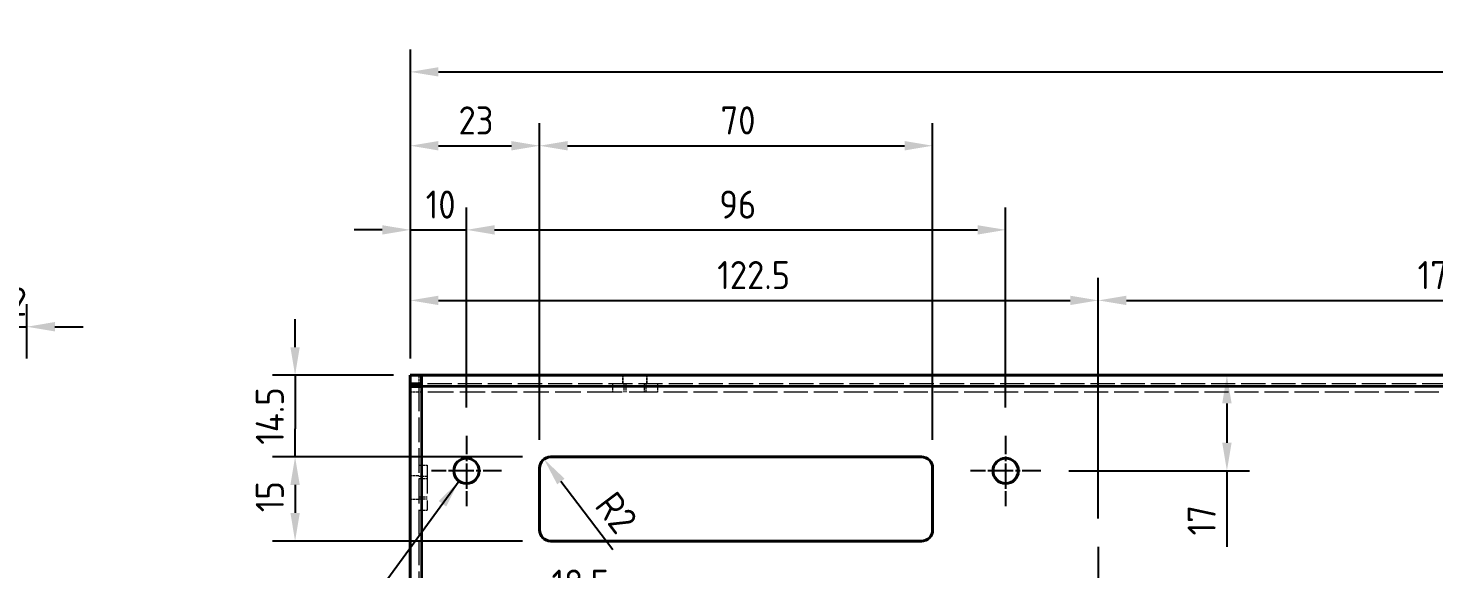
# Model space of a CAD drawing. Header units: millimetres. Extents: x 0 to 1682, y 0 to 1188.
# Drawn here: x 1121.1 to 1371.4, y 401.9 to 498.1 of the extents above; entities that cross this region are included whole.
import ezdxf

# ---------------------------------------------------------------- set-up
doc = ezdxf.new("R2010")
doc.units = ezdxf.units.MM
doc.header["$LTSCALE"] = 2
doc.linetypes.add('CHAIN', pattern=[0.3543, 0.2362, -0.0295, 0.0591, -0.0295])
doc.linetypes.add('DASHED', pattern=[0.2067, 0.1654, -0.0413])
for name, color, linetype, lineweight in [('가려진 것(ISO)', 2, 'DASHED', 18), ('가려진 좁은 것(ISO)', 2, 'DASHED', 18), ('가시적인 것(ISO)', 3, 'Continuous', 40), ('가시적인 좁은 것(ISO)', 3, 'Continuous', 35), ('기호(ISO)', 5, 'Continuous', 25), ('중심 표식(ISO)', 1, 'Continuous', 25), ('치수(ISO)', 2, 'Continuous', 25)]:
    doc.layers.add(name, color=color, linetype=linetype, lineweight=lineweight)
doc.styles.add('치수 텍스트_PSTEK_POSCO', font='isocp.shx')
doc.dimstyles.new('치수_PSTEK_POSCO', dxfattribs={"dimscale": 2, "dimtxt": 2.5, "dimasz": 2.5, "dimexe": 2, "dimexo": 2.5, "dimgap": 1, "dimtad": 1, "dimrnd": 1e-08, "dimdsep": 46, "dimtxsty": '치수 텍스트_PSTEK_POSCO', "dimcen": 0.09, "dimdle": 10, "dimclrd": 7, "dimclre": 7, "dimclrt": 2, "dimadec": 1, "dimazin": 2, "dimtfac": 1, "dimtmove": 0, "dimatfit": 3, "dimfxl": 0, "dimtolj": 1, "dimlwd": -1, "dimlwe": -1, "dimarcsym": 0})
doc.dimstyles.new('치수_PSTEK_POSCO$7', dxfattribs={"dimscale": 2, "dimtxt": 2.5, "dimasz": 2.5, "dimexe": 2, "dimexo": 2.5, "dimgap": 1, "dimtad": 1, "dimrnd": 1e-08, "dimdsep": 46, "dimtxsty": '치수 텍스트_PSTEK_POSCO', "dimcen": 0.09, "dimdle": 10, "dimclrd": 7, "dimclre": 7, "dimclrt": 2, "dimadec": 1, "dimazin": 2, "dimtfac": 1, "dimtmove": 0, "dimatfit": 3, "dimfxl": 0, "dimtolj": 1, "dimlwd": -1, "dimlwe": -1, "dimarcsym": 0})

# ---------------------------------------------------------------- blocks, each defined once
blk = doc.blocks.new('*D74')
at = {"layer": 'Defpoints', "color": 0}
for p in [(1228.42, 394.76), (1209.92, 351.08), (1228.42, 351.08)]:
    blk.add_point(p, dxfattribs=at)
at = {"layer": '치수(ISO)', "color": 7}
for p, q in [((1209.92, 356.08), (1209.92, 398.76)), ((1228.42, 356.08), (1228.42, 398.76)), ((1214.92, 394.76), (1223.42, 394.76))]:
    blk.add_line(p, q, dxfattribs=at)
for points in [[(1214.92, 395.6), (1214.92, 393.93), (1209.92, 394.76)], [(1223.42, 395.6), (1223.42, 393.93), (1228.42, 394.76)]]:
    blk.add_solid(points, dxfattribs=at)
at = {"layer": '치수(ISO)', "color": 2, "insert": (1214.31, 399.26), "char_height": 5, "attachment_point": 4, "style": '치수 텍스트_PSTEK_POSCO'}
blk.add_mtext('\\A1;18.5', dxfattribs=at)
blk = doc.blocks.new('*D76')
at = {"layer": 'Defpoints', "color": 0}
for p in [(1212.17, 477.18), (1189.17, 434.33), (1212.17, 419.83)]:
    blk.add_point(p, dxfattribs=at)
at = {"layer": '치수(ISO)', "color": 7}
for p, q in [((1189.17, 439.33), (1189.17, 481.18)), ((1212.17, 424.83), (1212.17, 481.18)), ((1194.17, 477.18), (1207.17, 477.18))]:
    blk.add_line(p, q, dxfattribs=at)
for points in [[(1194.17, 478.01), (1194.17, 476.34), (1189.17, 477.18)], [(1207.17, 478.01), (1207.17, 476.34), (1212.17, 477.18)]]:
    blk.add_solid(points, dxfattribs=at)
at = {"layer": '치수(ISO)', "color": 2, "insert": (1197.75, 481.68), "char_height": 5, "attachment_point": 4, "style": '치수 텍스트_PSTEK_POSCO'}
blk.add_mtext('\\A1;23', dxfattribs=at)
blk = doc.blocks.new('*D77')
at = {"layer": 'Defpoints', "color": 0}
for p in [(1191.17, 436.33), (1168.65, 421.83), (1214.17, 421.83)]:
    blk.add_point(p, dxfattribs=at)
at = {"layer": '치수(ISO)', "color": 7}
for p, q in [((1168.65, 441.33), (1168.65, 446.33)), ((1186.17, 436.33), (1164.65, 436.33)), ((1168.65, 436.33), (1168.65, 431.33)), ((1168.65, 431.33), (1168.65, 426.83)), ((1168.65, 421.83), (1168.65, 426.83)), ((1209.17, 421.83), (1164.65, 421.83)), ((1168.65, 416.83), (1168.65, 411.83))]:
    blk.add_line(p, q, dxfattribs=at)
for points in [[(1167.82, 441.33), (1169.48, 441.33), (1168.65, 436.33)], [(1167.82, 416.83), (1169.48, 416.83), (1168.65, 421.83)]]:
    blk.add_solid(points, dxfattribs=at)
at = {"layer": '치수(ISO)', "color": 2, "insert": (1164.15, 423.97), "char_height": 5, "attachment_point": 4, "rotation": 90, "style": '치수 텍스트_PSTEK_POSCO'}
blk.add_mtext('\\A1;14.5', dxfattribs=at)
blk = doc.blocks.new('*D78')
at = {"layer": 'Defpoints', "color": 0}
for p in [(1120.89, 444.97), (1120.89, 434.33), (1112.69, 424.33)]:
    blk.add_point(p, dxfattribs=at)
at = {"layer": '치수(ISO)', "color": 7}
for p, q in [((1112.69, 429.33), (1112.69, 448.97)), ((1120.89, 439.33), (1120.89, 448.97)), ((1107.69, 444.97), (1102.69, 444.97)), ((1112.69, 444.97), (1120.89, 444.97)), ((1125.89, 444.97), (1130.89, 444.97))]:
    blk.add_line(p, q, dxfattribs=at)
for points in [[(1107.69, 445.81), (1107.69, 444.14), (1112.69, 444.97)], [(1125.89, 445.81), (1125.89, 444.14), (1120.89, 444.97)]]:
    blk.add_solid(points, dxfattribs=at)
at = {"layer": '치수(ISO)', "color": 2, "insert": (1113.14, 449.47), "char_height": 5, "attachment_point": 4, "style": '치수 텍스트_PSTEK_POSCO'}
blk.add_mtext('\\A1;8.2', dxfattribs=at)
blk = doc.blocks.new('*D90')
at = {"layer": 'Defpoints', "color": 0}
for p in [(1311.67, 449.66), (1189.17, 436.33), (1311.67, 405.83)]:
    blk.add_point(p, dxfattribs=at)
at = {"layer": '치수(ISO)', "color": 7}
for p, q in [((1189.17, 441.33), (1189.17, 453.66)), ((1311.67, 410.83), (1311.67, 453.66)), ((1194.17, 449.66), (1306.67, 449.66))]:
    blk.add_line(p, q, dxfattribs=at)
for points in [[(1194.17, 450.49), (1194.17, 448.83), (1189.17, 449.66)], [(1306.67, 450.49), (1306.67, 448.83), (1311.67, 449.66)]]:
    blk.add_solid(points, dxfattribs=at)
at = {"layer": '치수(ISO)', "color": 2, "insert": (1243.81, 454.16), "char_height": 5, "attachment_point": 4, "style": '치수 텍스트_PSTEK_POSCO'}
blk.add_mtext('\\A1;122.5', dxfattribs=at)
blk = doc.blocks.new('*D91')
at = {"layer": 'Defpoints', "color": 0}
for p in [(1485.17, 449.66), (1311.67, 405.83), (1485.17, 405.83)]:
    blk.add_point(p, dxfattribs=at)
at = {"layer": '치수(ISO)', "color": 7}
for p, q in [((1311.67, 410.83), (1311.67, 453.66)), ((1485.17, 410.83), (1485.17, 453.66)), ((1316.67, 449.66), (1480.17, 449.66))]:
    blk.add_line(p, q, dxfattribs=at)
for points in [[(1316.67, 450.49), (1316.67, 448.83), (1311.67, 449.66)], [(1480.17, 450.49), (1480.17, 448.83), (1485.17, 449.66)]]:
    blk.add_solid(points, dxfattribs=at)
at = {"layer": '치수(ISO)', "color": 2, "insert": (1368.52, 454.16), "char_height": 5, "attachment_point": 4, "style": '치수 텍스트_PSTEK_POSCO'}
blk.add_mtext('\\A1;173.5', dxfattribs=at)
blk = doc.blocks.new('*D98')
at = {"layer": 'Defpoints', "color": 0}
for p in [(1282.17, 477.18), (1212.17, 419.83), (1282.17, 419.83)]:
    blk.add_point(p, dxfattribs=at)
at = {"layer": '치수(ISO)', "color": 7}
for p, q in [((1212.17, 424.83), (1212.17, 481.18)), ((1282.17, 424.83), (1282.17, 481.18)), ((1217.17, 477.18), (1277.17, 477.18))]:
    blk.add_line(p, q, dxfattribs=at)
for points in [[(1217.17, 478.01), (1217.17, 476.34), (1212.17, 477.18)], [(1277.17, 478.01), (1277.17, 476.34), (1282.17, 477.18)]]:
    blk.add_solid(points, dxfattribs=at)
at = {"layer": '치수(ISO)', "color": 2, "insert": (1244.41, 481.68), "char_height": 5, "attachment_point": 4, "style": '치수 텍스트_PSTEK_POSCO'}
blk.add_mtext('\\A1;70', dxfattribs=at)
blk = doc.blocks.new('*D99')
at = {"layer": 'Defpoints', "color": 0}
for p in [(1214.17, 421.83), (1168.65, 406.83), (1214.17, 406.83)]:
    blk.add_point(p, dxfattribs=at)
at = {"layer": '치수(ISO)', "color": 7}
for p, q in [((1209.17, 421.83), (1164.65, 421.83)), ((1168.65, 416.83), (1168.65, 411.83)), ((1209.17, 406.83), (1164.65, 406.83))]:
    blk.add_line(p, q, dxfattribs=at)
for points in [[(1167.82, 416.83), (1169.48, 416.83), (1168.65, 421.83)], [(1167.82, 411.83), (1169.48, 411.83), (1168.65, 406.83)]]:
    blk.add_solid(points, dxfattribs=at)
at = {"layer": '치수(ISO)', "color": 2, "insert": (1164.15, 411.97), "char_height": 5, "attachment_point": 4, "rotation": 90, "style": '치수 텍스트_PSTEK_POSCO'}
blk.add_mtext('\\A1;15', dxfattribs=at)
blk = doc.blocks.new('*D100')
at = {"layer": 'Defpoints', "color": 0}
for p in [(1199.17, 462.21), (1189.17, 436.33), (1199.17, 425.58)]:
    blk.add_point(p, dxfattribs=at)
at = {"layer": '치수(ISO)', "color": 7}
for p, q in [((1189.17, 441.33), (1189.17, 466.21)), ((1199.17, 430.58), (1199.17, 466.21)), ((1184.17, 462.21), (1179.17, 462.21)), ((1189.17, 462.21), (1199.17, 462.21)), ((1204.17, 462.21), (1209.17, 462.21))]:
    blk.add_line(p, q, dxfattribs=at)
for points in [[(1184.17, 463.04), (1184.17, 461.37), (1189.17, 462.21)], [(1204.17, 463.04), (1204.17, 461.37), (1199.17, 462.21)]]:
    blk.add_solid(points, dxfattribs=at)
at = {"layer": '치수(ISO)', "color": 2, "insert": (1191.91, 466.71), "char_height": 5, "attachment_point": 4, "style": '치수 텍스트_PSTEK_POSCO'}
blk.add_mtext('\\A1;10', dxfattribs=at)
blk = doc.blocks.new('*D101')
at = {"layer": 'Defpoints', "color": 0}
for p in [(1295.17, 462.21), (1199.17, 425.58), (1295.17, 425.58)]:
    blk.add_point(p, dxfattribs=at)
at = {"layer": '치수(ISO)', "color": 7}
for p, q in [((1199.17, 430.58), (1199.17, 466.21)), ((1295.17, 430.58), (1295.17, 466.21)), ((1204.17, 462.21), (1290.17, 462.21))]:
    blk.add_line(p, q, dxfattribs=at)
for points in [[(1204.17, 463.04), (1204.17, 461.37), (1199.17, 462.21)], [(1290.17, 463.04), (1290.17, 461.37), (1295.17, 462.21)]]:
    blk.add_solid(points, dxfattribs=at)
at = {"layer": '치수(ISO)', "color": 2, "insert": (1244.19, 466.71), "char_height": 5, "attachment_point": 4, "style": '치수 텍스트_PSTEK_POSCO'}
blk.add_mtext('\\A1;96', dxfattribs=at)
blk = doc.blocks.new('*D102')
at = {"layer": 'Defpoints', "color": 0}
for p in [(1307.78, 436.33), (1334.56, 436.33), (1301.42, 419.33)]:
    blk.add_point(p, dxfattribs=at)
at = {"layer": '치수(ISO)', "color": 7}
for p, q in [((1334.56, 431.33), (1334.56, 424.33)), ((1306.42, 419.33), (1338.56, 419.33)), ((1334.56, 419.33), (1334.56, 405.83))]:
    blk.add_line(p, q, dxfattribs=at)
for points in [[(1333.73, 431.33), (1335.4, 431.33), (1334.56, 436.33)], [(1333.73, 424.33), (1335.4, 424.33), (1334.56, 419.33)]]:
    blk.add_solid(points, dxfattribs=at)
at = {"layer": '치수(ISO)', "color": 2, "insert": (1330.06, 407.83), "char_height": 5, "attachment_point": 4, "rotation": 90, "style": '치수 텍스트_PSTEK_POSCO'}
blk.add_mtext('\\A1;17', dxfattribs=at)
blk = doc.blocks.new('*D103')
at = {"layer": 'Defpoints', "color": 0}
for p in [(1212.96, 421.42), (1214.17, 419.83)]:
    blk.add_point(p, dxfattribs=at)
at = {"layer": '치수(ISO)', "color": 7}
blk.add_line((1225.24, 405.26), (1215.98, 417.44), dxfattribs=at)
blk.add_solid([(1216.64, 417.94), (1215.32, 416.93), (1212.96, 421.42)], dxfattribs=at)
at = {"layer": '치수(ISO)', "color": 2, "insert": (1223.8, 414.59), "char_height": 5, "attachment_point": 4, "rotation": 307.2395, "style": '치수 텍스트_PSTEK_POSCO'}
blk.add_mtext('\\A1;R2', dxfattribs=at)
blk = doc.blocks.new('*D104')
at = {"layer": 'Defpoints', "color": 0}
for p in [(1574.17, 490.32), (1189.17, 436.33), (1574.17, 436.33)]:
    blk.add_point(p, dxfattribs=at)
at = {"layer": '치수(ISO)', "color": 7}
for p, q in [((1189.17, 441.33), (1189.17, 494.32)), ((1574.17, 441.33), (1574.17, 494.32)), ((1194.17, 490.32), (1569.17, 490.32))]:
    blk.add_line(p, q, dxfattribs=at)
for points in [[(1194.17, 491.15), (1194.17, 489.49), (1189.17, 490.32)], [(1569.17, 491.15), (1569.17, 489.49), (1574.17, 490.32)]]:
    blk.add_solid(points, dxfattribs=at)
at = {"layer": '치수(ISO)', "color": 2, "insert": (1377.06, 494.82), "char_height": 5, "attachment_point": 4, "style": '치수 텍스트_PSTEK_POSCO'}
blk.add_mtext('\\A1;385', dxfattribs=at)

msp = doc.modelspace()

# ---------------------------------------------------------------- linework, layer by layer
at = {"layer": '가려진 것(ISO)', "ltscale": 1.428422}
for p, q in [((1190.6661, 436.3251), (1190.6661, 434.8251)), ((1227.0161, 434.8251), (1227.0161, 436.3251)), ((1227.0661, 434.8251), (1227.0661, 436.3251)), ((1231.2661, 434.8251), (1231.2661, 436.3251)), ((1231.3161, 434.8251), (1231.3161, 436.3251)), ((1190.6661, 433.3251), (1189.1661, 433.3251)), ((1225.1661, 434.8251), (1225.1661, 433.3251)), ((1227.1661, 434.8251), (1227.1661, 433.3251)), ((1227.5451, 434.8251), (1227.5451, 433.3251)), ((1230.7871, 434.8251), (1230.7871, 433.3251)), ((1231.1661, 433.3251), (1231.1661, 434.8251)), ((1233.1661, 434.8251), (1233.1661, 433.3251)), ((1190.6661, 418.4251), (1189.1661, 418.4251)), ((1190.6661, 420.3251), (1192.1661, 420.3251)), ((1192.1661, 418.3251), (1190.6661, 418.3251)), ((1190.6661, 417.9461), (1192.1661, 417.9461)), ((1190.6661, 414.2251), (1189.1661, 414.2251)), ((1190.6661, 414.7041), (1192.1661, 414.7041)), ((1190.6661, 414.3251), (1192.1661, 414.3251)), ((1190.6661, 412.3251), (1192.1661, 412.3251))]:
    msp.add_line(p, q, dxfattribs=at)
at = {"layer": '가려진 것(ISO)', "ltscale": 13.25587}
msp.add_line((1190.6661, 434.3251), (1190.6661, 280.8858), dxfattribs=at)
at = {"layer": '가려진 것(ISO)', "ltscale": 0.747873}
msp.add_line((1191.1661, 433.3251), (1190.6661, 433.3251), dxfattribs=at)
at = {"layer": '가려진 것(ISO)', "ltscale": 12.980641}
msp.add_line((1572.1661, 434.8251), (1191.1661, 434.8251), dxfattribs=at)
at = {"layer": '가려진 것(ISO)', "ltscale": 15.198803}
for p, q in [((1233.1661, 433.3251), (1225.1661, 433.3251)), ((1192.1661, 420.3251), (1192.1661, 412.3251))]:
    msp.add_line(p, q, dxfattribs=at)
at = {"layer": '가려진 좁은 것(ISO)', "ltscale": 13.707466}
msp.add_line((1225.1661, 433.3251), (1191.1661, 433.3251), dxfattribs=at)
at = {"layer": '가려진 좁은 것(ISO)', "ltscale": 12.945941}
msp.add_line((1377.6661, 433.3251), (1233.1661, 433.3251), dxfattribs=at)
at = {"layer": '가시적인 것(ISO)'}
for p, q in [((1189.1661, 436.3251), (1191.1661, 436.3251)), ((1189.1661, 434.8251), (1189.1661, 436.3251)), ((1191.1661, 436.3251), (1572.1661, 436.3251)), ((1191.1661, 436.3251), (1191.1661, 436.2616)), ((1191.1661, 436.2616), (1191.1661, 434.3251)), ((1189.1661, 434.8251), (1191.1661, 434.8251)), ((1189.1661, 434.8251), (1189.1661, 434.7251)), ((1189.1661, 434.7251), (1190.6661, 434.7251)), ((1189.1661, 434.3251), (1189.1661, 434.7251)), ((1189.1661, 280.8858), (1189.1661, 434.3251)), ((1189.1661, 434.3251), (1191.1661, 434.3251)), ((1190.6661, 434.8251), (1190.6661, 434.7251)), ((1190.6661, 434.7251), (1190.6661, 434.3251)), ((1214.1661, 421.8251), (1280.1661, 421.8251)), ((1212.1661, 408.8251), (1212.1661, 419.8251)), ((1282.1661, 419.8251), (1282.1661, 408.8251)), ((1280.1661, 406.8251), (1214.1661, 406.8251))]:
    msp.add_line(p, q, dxfattribs=at)
for centre in [(1199.1661, 419.3251), (1295.1661, 419.3251)]:
    msp.add_circle(centre, 2.25, dxfattribs=at)
for centre, start, end in [((1214.1661, 419.8251), 90, 180), ((1280.1661, 419.8251), 0, 90), ((1214.1661, 408.8251), 180, 270), ((1280.1661, 408.8251), 270, 0)]:
    msp.add_arc(centre, 2, start, end, dxfattribs=at)
at = {"layer": '가시적인 좁은 것(ISO)'}
for p, q in [((1572.1661, 434.3251), (1191.1661, 434.3251)), ((1191.1661, 434.3251), (1191.1661, 279.8251))]:
    msp.add_line(p, q, dxfattribs=at)
at = {"layer": '중심 표식(ISO)', "linetype": 'CHAIN', "ltscale": 6.944946}
for p, q in [((1199.1661, 425.5751), (1199.1661, 413.0751)), ((1295.1661, 425.5751), (1295.1661, 413.0751)), ((1205.4161, 419.3251), (1192.9161, 419.3251)), ((1301.4161, 419.3251), (1288.9161, 419.3251))]:
    msp.add_line(p, q, dxfattribs=at)
at = {"layer": '중심 표식(ISO)', "linetype": 'CHAIN', "ltscale": 19.051651}
msp.add_line((1311.6661, 405.8251), (1311.6661, 279.8251), dxfattribs=at)

# ---------------------------------------------------------------- dimensions: what is measured, and where the dimension line sits
at = {"layer": '치수(ISO)', "color": 7}
for base, p1, p2, picture, middle in [((1574.1661, 490.3211), (1189.1661, 436.3251), (1574.1661, 436.3251), '*D104', (1381.6661, 490.3211)), ((1282.1661, 477.1776), (1212.1661, 419.8251), (1282.1661, 419.8251), '*D98', (1247.1661, 477.1776)), ((1228.4161, 394.7618), (1209.9161, 351.0751), (1228.4161, 351.0751), '*D74', (1219.1661, 394.7618))]:
    dim = msp.add_linear_dim(base=base, p1=p1, p2=p2, dimstyle='치수_PSTEK_POSCO', override={"dimdec": 2, "dimtp": 0, "dimtm": 0, "dimtdec": 2, "dimtofl": 0, "dimatfit": 1}, dxfattribs=at)
    dim.commit()
    dim.dimension.update_dxf_attribs({"geometry": picture, "text_midpoint": middle, "dimtype": 160})
for base, p1, p2, angle, override, picture, middle in [((1212.1661, 477.1776), (1189.1661, 434.3251), (1212.1661, 419.8251), 180, {"dimdec": 2, "dimtp": 0, "dimtm": 0, "dimtdec": 2, "dimtofl": 0, "dimatfit": 1}, '*D76', (1200.6661, 477.1776)), ((1199.1661, 462.2076), (1189.1661, 436.3251), (1199.1661, 425.5751), 180, {"dimdec": 2, "dimtp": 0, "dimtm": 0, "dimtdec": 2, "dimtofl": 1, "dimatfit": 1}, '*D100', (1194.1661, 462.2076)), ((1295.1661, 462.2076), (1199.1661, 425.5751), (1295.1661, 425.5751), 180, {"dimdec": 2, "dimtp": 0, "dimtm": 0, "dimtdec": 2, "dimtofl": 0, "dimatfit": 1}, '*D101', (1247.1661, 462.2076)), ((1311.6661, 449.6592), (1189.1661, 436.3251), (1311.6661, 405.8251), 180, {"dimdec": 2, "dimtp": 0, "dimtm": 0, "dimtdec": 2, "dimtofl": 0, "dimatfit": 1}, '*D90', (1250.4161, 449.6592)), ((1485.1661, 449.6592), (1311.6661, 405.8251), (1485.1661, 405.8251), 180, {"dimdec": 2, "dimtp": 0, "dimtm": 0, "dimtdec": 2, "dimtofl": 0, "dimatfit": 1}, '*D91', (1375.1216, 449.6592)), ((1120.8858, 444.9718), (1112.6858, 424.3251), (1120.8858, 434.3251), 180, {"dimdec": 2, "dimtp": 0, "dimtm": 0, "dimtdec": 2, "dimtofl": 1, "dimatfit": 1}, '*D78', (1116.7858, 444.9718)), ((1168.6489, 421.8251), (1191.1661, 436.3251), (1214.1661, 421.8251), 90, {"dimdec": 2, "dimtp": 0, "dimtm": 0, "dimtdec": 2, "dimtofl": 0}, '*D77', (1168.6489, 429.0751)), ((1334.5637, 436.3251), (1301.4161, 419.3251), (1307.7778, 436.3251), 90, {"dimdec": 2, "dimse2": 1, "dimtp": 0, "dimtm": 0, "dimtdec": 2, "dimtofl": 0, "dimatfit": 2}, '*D102', (1334.5637, 410.0751)), ((1168.6489, 406.8251), (1214.1661, 421.8251), (1214.1661, 406.8251), 270, {"dimdec": 2, "dimtp": 0, "dimtm": 0, "dimtdec": 2, "dimtofl": 0, "dimatfit": 1}, '*D99', (1168.6489, 414.3251))]:
    dim = msp.add_linear_dim(base=base, p1=p1, p2=p2, angle=angle, dimstyle='치수_PSTEK_POSCO', override=override, dxfattribs=at)
    dim.commit()
    dim.dimension.update_dxf_attribs({"geometry": picture, "text_midpoint": middle, "dimtype": 160})
dim = msp.add_radius_dim(center=(1214.1661, 419.8251), mpoint=(1212.9558, 421.4173), dimstyle='치수_PSTEK_POSCO', override={"dimdec": 2, "dimcen": 0, "dimtp": 0, "dimtm": 0, "dimtdec": 2, "dimtofl": 0}, dxfattribs=at)
dim.commit()
dim.dimension.update_dxf_attribs({"geometry": '*D103', "text_midpoint": (1222.1238, 409.3561), "dimtype": 164})

# ---------------------------------------------------------------- leaders
at = {"layer": '기호(ISO)', "color": 7, "annotation_type": 0, "has_hookline": 1, "hookline_direction": 1, "text_width": 15.7048}
msp.add_leader([(1197.8451, 417.5037), (1180.3327, 393.5146), (1175.3327, 393.5146)], dimstyle='치수_PSTEK_POSCO$7', override={"dimtad": 0}, dxfattribs=at)

doc.saveas('drawing.dxf')
